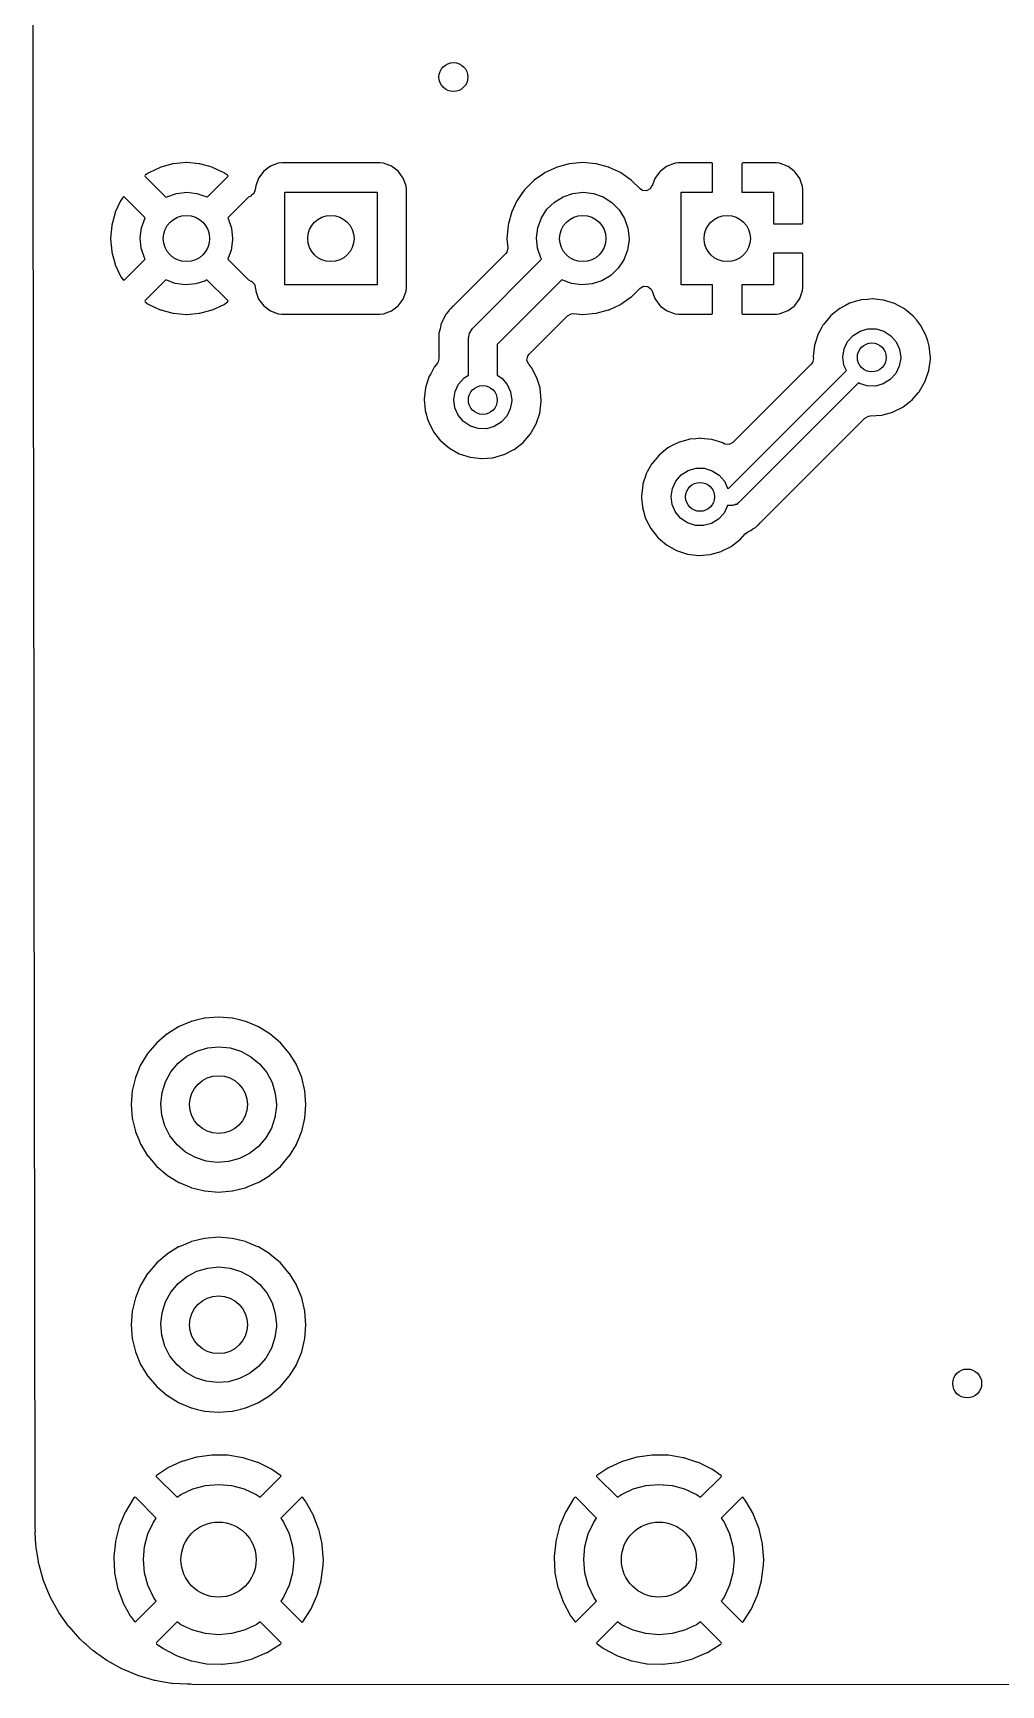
# Model space of a CAD drawing. Extents: x 108 to 192, y -154 to -46.
# Drawn here: x 108.55 to 125.3, y -153.55 to -124.97 of the extents above; entities that cross this region are included whole.
import ezdxf

# ---------------------------------------------------------------- set-up
doc = ezdxf.new("R2010")
doc.units = 0
doc.layers.add('BLACK', color=7, linetype='CONTINUOUS')

msp = doc.modelspace()

# ---------------------------------------------------------------- linework, layer by layer
at = {"layer": 'BLACK', "linetype": 'CONTINUOUS'}
for p, q in [((108.551, -125.481), (108.55, -124.446)), ((108.553, -126.505), (108.551, -125.481)), ((108.554, -127.437), (108.553, -126.505)), ((108.555, -128.529), (108.554, -127.437)), ((110.491, -127.427), (110.483, -127.437)), ((110.483, -127.437), (110.49, -127.45)), ((110.49, -127.45), (110.849, -127.809)), ((110.543, -127.39), (110.491, -127.427)), ((110.553, -127.385), (110.543, -127.39)), ((110.75, -127.293), (110.553, -127.385)), ((110.761, -127.289), (110.75, -127.293)), ((110.971, -127.232), (110.761, -127.289)), ((110.982, -127.23), (110.971, -127.232)), ((111.199, -127.211), (110.982, -127.23)), ((111.21, -127.211), (111.199, -127.211)), ((111.427, -127.23), (111.21, -127.211)), ((111.438, -127.232), (111.427, -127.23)), ((111.648, -127.289), (111.438, -127.232)), ((111.561, -127.809), (111.919, -127.45)), ((111.658, -127.293), (111.648, -127.289)), ((111.856, -127.385), (111.658, -127.293)), ((111.865, -127.39), (111.856, -127.385)), ((111.917, -127.426), (111.865, -127.39)), ((111.926, -127.438), (111.917, -127.426)), ((111.919, -127.45), (111.926, -127.438)), ((112.454, -127.477), (112.403, -127.614)), ((112.541, -127.361), (112.454, -127.477)), ((112.658, -127.273), (112.541, -127.361)), ((112.794, -127.222), (112.658, -127.273)), ((112.856, -127.215), (112.794, -127.222)), ((114.553, -127.215), (112.856, -127.215)), ((114.615, -127.222), (114.553, -127.215)), ((114.751, -127.273), (114.615, -127.222)), ((114.868, -127.361), (114.751, -127.273)), ((114.955, -127.477), (114.868, -127.361)), ((115.006, -127.614), (114.955, -127.477)), ((117.348, -127.427), (117.223, -127.515)), ((117.406, -127.386), (117.348, -127.427)), ((117.411, -127.384), (117.406, -127.386)), ((117.608, -127.292), (117.411, -127.384)), ((117.411, -127.384), (117.411, -127.384)), ((117.613, -127.29), (117.608, -127.292)), ((117.608, -127.292), (117.608, -127.292)), ((117.618, -127.288), (117.613, -127.29)), ((117.829, -127.232), (117.618, -127.288)), ((117.618, -127.288), (117.618, -127.288)), ((117.834, -127.23), (117.829, -127.232)), ((117.829, -127.232), (117.829, -127.232)), ((118.062, -127.211), (117.834, -127.23)), ((118.29, -127.23), (118.062, -127.211)), ((118.296, -127.232), (118.29, -127.23)), ((118.506, -127.288), (118.296, -127.232)), ((118.296, -127.232), (118.296, -127.232)), ((118.512, -127.29), (118.506, -127.288)), ((118.506, -127.288), (118.506, -127.288)), ((118.517, -127.292), (118.512, -127.29)), ((118.714, -127.384), (118.517, -127.292)), ((118.517, -127.292), (118.517, -127.292)), ((118.719, -127.386), (118.714, -127.384)), ((118.714, -127.384), (118.714, -127.384)), ((118.776, -127.427), (118.719, -127.386)), ((118.902, -127.515), (118.776, -127.427)), ((119.309, -127.486), (119.261, -127.614)), ((119.318, -127.47), (119.309, -127.486)), ((119.394, -127.368), (119.318, -127.47)), ((119.407, -127.356), (119.394, -127.368)), ((119.509, -127.279), (119.407, -127.356)), ((119.524, -127.271), (119.509, -127.279)), ((119.645, -127.226), (119.524, -127.271)), ((119.66, -127.222), (119.645, -127.226)), ((119.711, -127.216), (119.66, -127.222)), ((119.718, -127.216), (119.711, -127.216)), ((120.295, -127.216), (119.718, -127.216)), ((120.303, -127.218), (120.295, -127.216)), ((120.304, -127.219), (120.303, -127.218)), ((120.308, -127.234), (120.304, -127.219)), ((120.308, -127.724), (120.308, -127.234)), ((120.818, -127.222), (120.816, -127.23)), ((120.816, -127.23), (120.816, -127.724)), ((120.819, -127.22), (120.818, -127.222)), ((120.834, -127.216), (120.819, -127.22)), ((121.407, -127.216), (120.834, -127.216)), ((121.414, -127.216), (121.407, -127.216)), ((121.465, -127.222), (121.414, -127.216)), ((121.48, -127.226), (121.465, -127.222)), ((121.6, -127.271), (121.48, -127.226)), ((121.616, -127.279), (121.6, -127.271)), ((121.718, -127.356), (121.616, -127.279)), ((121.731, -127.368), (121.718, -127.356)), ((121.807, -127.47), (121.731, -127.368)), ((121.816, -127.486), (121.807, -127.47)), ((121.861, -127.606), (121.816, -127.486)), ((110.864, -127.8), (111.033, -127.743)), ((111.033, -127.743), (111.21, -127.724)), ((111.21, -127.724), (111.387, -127.745)), ((111.387, -127.745), (111.555, -127.805)), ((112.372, -127.746), (112.326, -127.782)), ((112.396, -127.679), (112.372, -127.746)), ((112.403, -127.614), (112.396, -127.676)), ((112.396, -127.676), (112.396, -127.679)), ((112.904, -129.324), (112.904, -127.724)), ((112.904, -127.724), (114.504, -127.724)), ((114.504, -127.724), (114.504, -129.324)), ((115.013, -127.676), (115.006, -127.614)), ((115.013, -129.372), (115.013, -127.676)), ((117.01, -127.746), (116.925, -127.867)), ((117.053, -127.684), (117.01, -127.746)), ((117.056, -127.68), (117.053, -127.684)), ((117.053, -127.684), (117.053, -127.684)), ((117.218, -127.518), (117.056, -127.68)), ((117.223, -127.515), (117.218, -127.518)), ((117.223, -127.515), (117.223, -127.515)), ((117.722, -127.8), (117.891, -127.743)), ((117.891, -127.743), (118.068, -127.724)), ((118.068, -127.724), (118.245, -127.745)), ((118.245, -127.745), (118.413, -127.805)), ((118.907, -127.518), (118.902, -127.515)), ((118.902, -127.515), (118.902, -127.515)), ((119.053, -127.664), (118.907, -127.518)), ((119.096, -127.692), (119.053, -127.664)), ((119.166, -127.698), (119.096, -127.692)), ((119.229, -127.666), (119.166, -127.698)), ((119.259, -127.613), (119.229, -127.666)), ((119.261, -127.614), (119.259, -127.613)), ((119.762, -129.324), (119.762, -127.724)), ((119.762, -127.724), (120.308, -127.724)), ((120.816, -127.724), (121.362, -127.724)), ((121.362, -127.724), (121.362, -128.27)), ((121.864, -127.622), (121.861, -127.606)), ((121.87, -127.673), (121.864, -127.622)), ((121.87, -127.679), (121.87, -127.673)), ((121.87, -128.256), (121.87, -127.679)), ((110.065, -127.872), (109.973, -128.07)), ((110.07, -127.863), (110.065, -127.872)), ((110.106, -127.812), (110.07, -127.863)), ((110.118, -127.802), (110.106, -127.812)), ((110.13, -127.809), (110.118, -127.802)), ((110.488, -128.167), (110.13, -127.809)), ((110.849, -127.809), (110.864, -127.8)), ((111.555, -127.805), (111.561, -127.809)), ((112.278, -127.81), (111.919, -128.168)), ((112.316, -127.79), (112.278, -127.81)), ((112.327, -127.784), (112.316, -127.789)), ((112.316, -127.789), (112.316, -127.79)), ((112.316, -127.79), (112.316, -127.79)), ((112.326, -127.782), (112.327, -127.784)), ((116.922, -127.872), (116.828, -128.075)), ((116.923, -127.872), (116.922, -127.872)), ((116.925, -127.867), (116.923, -127.872)), ((116.923, -127.872), (116.923, -127.872)), ((117.346, -128.168), (117.442, -128.018)), ((117.442, -128.018), (117.57, -127.894)), ((117.57, -127.894), (117.722, -127.8)), ((118.413, -127.805), (118.564, -127.901)), ((118.564, -127.901), (118.689, -128.027)), ((118.689, -128.027), (118.784, -128.178)), ((109.911, -128.301), (109.892, -128.519)), ((109.913, -128.291), (109.911, -128.301)), ((109.969, -128.08), (109.913, -128.291)), ((109.973, -128.07), (109.969, -128.08)), ((110.404, -128.513), (110.427, -128.336)), ((110.427, -128.336), (110.488, -128.168)), ((110.488, -128.168), (110.488, -128.167)), ((111.919, -128.168), (111.926, -128.178)), ((111.926, -128.178), (111.984, -128.347)), ((116.769, -128.296), (116.749, -128.524)), ((116.777, -128.264), (116.769, -128.296)), ((116.827, -128.08), (116.777, -128.264)), ((116.828, -128.075), (116.827, -128.08)), ((116.827, -128.08), (116.827, -128.08)), ((117.262, -128.513), (117.285, -128.336)), ((117.285, -128.336), (117.346, -128.168)), ((118.784, -128.178), (118.842, -128.347)), ((121.362, -128.27), (121.852, -128.27)), ((121.852, -128.27), (121.868, -128.266)), ((121.868, -128.266), (121.869, -128.264)), ((121.869, -128.264), (121.87, -128.256)), ((108.557, -129.61), (108.555, -128.529)), ((109.892, -128.519), (109.892, -128.529)), ((109.892, -128.529), (109.911, -128.747)), ((110.422, -128.69), (110.404, -128.513)), ((112.004, -128.546), (111.979, -128.723)), ((111.984, -128.347), (112.004, -128.524)), ((112.004, -128.524), (112.004, -128.546)), ((116.749, -128.524), (116.749, -128.529)), ((116.749, -128.529), (116.763, -128.687)), ((117.28, -128.69), (117.262, -128.513)), ((118.862, -128.546), (118.837, -128.723)), ((118.842, -128.347), (118.862, -128.524)), ((118.862, -128.524), (118.862, -128.546)), ((109.911, -128.747), (109.913, -128.757)), ((109.913, -128.757), (109.969, -128.968)), ((110.131, -129.238), (110.49, -128.879)), ((110.478, -128.86), (110.422, -128.69)), ((110.49, -128.879), (110.478, -128.86)), ((111.979, -128.723), (111.92, -128.88)), ((111.92, -128.88), (112.279, -129.239)), ((116.727, -128.787), (115.843, -129.671)), ((116.155, -130.078), (117.35, -128.883)), ((116.749, -128.757), (116.727, -128.787)), ((116.763, -128.687), (116.749, -128.757)), ((117.336, -128.86), (117.28, -128.69)), ((117.35, -128.883), (117.336, -128.86)), ((118.774, -128.89), (118.675, -129.038)), ((118.837, -128.723), (118.774, -128.89)), ((121.857, -128.778), (121.362, -128.778)), ((121.362, -128.778), (121.362, -129.324)), ((121.865, -128.78), (121.857, -128.778)), ((121.866, -128.781), (121.865, -128.78)), ((121.87, -128.796), (121.866, -128.781)), ((121.87, -129.369), (121.87, -128.796)), ((109.969, -128.968), (109.973, -128.978)), ((109.973, -128.978), (110.065, -129.176)), ((110.065, -129.176), (110.07, -129.185)), ((110.07, -129.185), (110.107, -129.237)), ((118.546, -129.161), (118.393, -129.253)), ((118.675, -129.038), (118.546, -129.161)), ((110.107, -129.237), (110.117, -129.245)), ((110.117, -129.245), (110.131, -129.238)), ((110.848, -129.24), (110.489, -129.598)), ((111.011, -129.3), (110.848, -129.24)), ((111.188, -129.324), (111.011, -129.3)), ((111.365, -129.308), (111.188, -129.324)), ((111.535, -129.253), (111.365, -129.308)), ((111.559, -129.238), (111.535, -129.253)), ((111.919, -129.598), (111.559, -129.238)), ((112.279, -129.239), (112.32, -129.262)), ((112.32, -129.262), (112.33, -129.264)), ((112.33, -129.264), (112.381, -129.314)), ((112.381, -129.314), (112.396, -129.368)), ((112.396, -129.368), (112.396, -129.369)), ((112.396, -129.369), (112.396, -129.372)), ((112.396, -129.372), (112.396, -129.376)), ((112.396, -129.376), (112.396, -129.376)), ((112.396, -129.376), (112.398, -129.388)), ((112.398, -129.388), (112.403, -129.434)), ((112.403, -129.434), (112.454, -129.571)), ((114.504, -129.324), (112.904, -129.324)), ((114.955, -129.571), (115.006, -129.434)), ((115.006, -129.434), (115.013, -129.372)), ((117.702, -129.238), (116.582, -130.358)), ((117.869, -129.3), (117.702, -129.238)), ((118.046, -129.324), (117.869, -129.3)), ((118.223, -129.308), (118.046, -129.324)), ((118.393, -129.253), (118.223, -129.308)), ((118.907, -129.53), (119.053, -129.384)), ((119.053, -129.384), (119.115, -129.35)), ((119.115, -129.35), (119.186, -129.355)), ((119.186, -129.355), (119.243, -129.398)), ((119.243, -129.398), (119.26, -129.435)), ((119.26, -129.435), (119.261, -129.434)), ((119.261, -129.434), (119.309, -129.562)), ((120.308, -129.324), (119.762, -129.324)), ((120.308, -129.818), (120.308, -129.324)), ((121.362, -129.324), (120.816, -129.324)), ((120.816, -129.324), (120.816, -129.814)), ((121.816, -129.562), (121.861, -129.442)), ((121.861, -129.442), (121.864, -129.426)), ((121.864, -129.426), (121.87, -129.375)), ((121.87, -129.375), (121.87, -129.369)), ((108.559, -131.304), (108.557, -129.61)), ((110.489, -129.598), (110.483, -129.61)), ((110.483, -129.61), (110.492, -129.622)), ((110.492, -129.622), (110.543, -129.658)), ((110.543, -129.658), (110.553, -129.663)), ((110.553, -129.663), (110.75, -129.755)), ((110.75, -129.755), (110.761, -129.759)), ((110.761, -129.759), (110.971, -129.816)), ((111.438, -129.816), (111.648, -129.759)), ((111.648, -129.759), (111.658, -129.755)), ((111.658, -129.755), (111.856, -129.663)), ((111.856, -129.663), (111.865, -129.658)), ((111.865, -129.658), (111.917, -129.621)), ((111.917, -129.621), (111.926, -129.611)), ((111.926, -129.611), (111.919, -129.598)), ((112.454, -129.571), (112.541, -129.687)), ((112.541, -129.687), (112.658, -129.775)), ((112.658, -129.775), (112.794, -129.826)), ((114.615, -129.826), (114.751, -129.775)), ((114.751, -129.775), (114.868, -129.687)), ((114.868, -129.687), (114.955, -129.571)), ((115.744, -129.775), (115.703, -129.823)), ((115.747, -129.772), (115.744, -129.775)), ((115.762, -129.752), (115.747, -129.772)), ((115.764, -129.749), (115.762, -129.752)), ((115.77, -129.744), (115.764, -129.749)), ((115.777, -129.736), (115.77, -129.744)), ((115.806, -129.701), (115.777, -129.736)), ((115.811, -129.696), (115.806, -129.701)), ((115.806, -129.701), (115.806, -129.701)), ((115.817, -129.692), (115.811, -129.696)), ((115.829, -129.683), (115.817, -129.692)), ((115.817, -129.692), (115.817, -129.692)), ((115.843, -129.671), (115.829, -129.683)), ((118.296, -129.816), (118.506, -129.76)), ((118.506, -129.76), (118.512, -129.758)), ((118.506, -129.76), (118.506, -129.76)), ((118.512, -129.758), (118.517, -129.756)), ((118.517, -129.756), (118.714, -129.664)), ((118.714, -129.664), (118.719, -129.662)), ((118.714, -129.664), (118.714, -129.664)), ((118.719, -129.662), (118.861, -129.562)), ((118.861, -129.562), (118.902, -129.533)), ((118.902, -129.533), (118.907, -129.53)), ((118.902, -129.533), (118.902, -129.533)), ((119.309, -129.562), (119.318, -129.578)), ((119.318, -129.578), (119.394, -129.68)), ((119.394, -129.68), (119.407, -129.692)), ((119.407, -129.692), (119.509, -129.769)), ((119.509, -129.769), (119.524, -129.777)), ((121.6, -129.777), (121.616, -129.769)), ((121.616, -129.769), (121.718, -129.692)), ((121.718, -129.692), (121.731, -129.68)), ((121.731, -129.68), (121.807, -129.578)), ((121.807, -129.578), (121.816, -129.562)), ((122.508, -129.733), (122.354, -129.857)), ((122.61, -129.68), (122.508, -129.733)), ((122.678, -129.645), (122.61, -129.68)), ((122.683, -129.642), (122.678, -129.645)), ((122.678, -129.645), (122.678, -129.645)), ((122.795, -129.609), (122.683, -129.642)), ((122.867, -129.588), (122.795, -129.609)), ((122.873, -129.586), (122.867, -129.588)), ((122.867, -129.588), (122.867, -129.588)), ((122.879, -129.585), (122.873, -129.586)), ((122.988, -129.576), (122.879, -129.585)), ((122.879, -129.585), (122.879, -129.585)), ((123.07, -129.568), (122.988, -129.576)), ((123.076, -129.569), (123.07, -129.568)), ((123.261, -129.588), (123.076, -129.569)), ((123.076, -129.569), (123.076, -129.569)), ((123.267, -129.589), (123.261, -129.588)), ((123.261, -129.588), (123.261, -129.588)), ((123.456, -129.647), (123.267, -129.589)), ((123.63, -129.741), (123.456, -129.647)), ((123.634, -129.745), (123.63, -129.741)), ((123.773, -129.86), (123.634, -129.745)), ((123.634, -129.745), (123.634, -129.745)), ((110.971, -129.816), (110.982, -129.818)), ((110.982, -129.818), (111.199, -129.837)), ((111.199, -129.837), (111.21, -129.837)), ((111.21, -129.837), (111.427, -129.818)), ((111.427, -129.818), (111.438, -129.816)), ((112.794, -129.826), (112.856, -129.832)), ((112.856, -129.832), (114.553, -129.832)), ((114.553, -129.832), (114.615, -129.826)), ((115.606, -130.02), (115.593, -130.085)), ((115.607, -130.013), (115.606, -130.02)), ((115.606, -130.02), (115.606, -130.02)), ((115.61, -130.007), (115.607, -130.013)), ((115.612, -130.001), (115.61, -130.007)), ((115.614, -129.995), (115.612, -130.001)), ((115.616, -129.988), (115.614, -129.995)), ((115.649, -129.923), (115.616, -129.988)), ((115.651, -129.919), (115.649, -129.923)), ((115.682, -129.853), (115.651, -129.919)), ((115.687, -129.847), (115.682, -129.853)), ((115.69, -129.842), (115.687, -129.847)), ((115.693, -129.837), (115.69, -129.842)), ((115.697, -129.831), (115.693, -129.837)), ((115.703, -129.823), (115.697, -129.831)), ((117.133, -130.526), (117.799, -129.86)), ((117.799, -129.86), (117.862, -129.826)), ((117.862, -129.826), (117.899, -129.823)), ((117.899, -129.823), (118.057, -129.837)), ((118.057, -129.837), (118.062, -129.837)), ((118.062, -129.837), (118.29, -129.818)), ((118.29, -129.818), (118.296, -129.816)), ((118.296, -129.816), (118.296, -129.816)), ((119.524, -129.777), (119.645, -129.822)), ((119.645, -129.822), (119.66, -129.826)), ((119.66, -129.826), (119.711, -129.832)), ((119.711, -129.832), (119.718, -129.832)), ((119.718, -129.832), (120.29, -129.832)), ((120.29, -129.832), (120.306, -129.828)), ((120.306, -129.828), (120.307, -129.826)), ((120.307, -129.826), (120.308, -129.818)), ((120.816, -129.814), (120.821, -129.829)), ((120.821, -129.829), (120.822, -129.83)), ((120.822, -129.83), (120.83, -129.832)), ((120.83, -129.832), (121.407, -129.832)), ((121.407, -129.832), (121.414, -129.832)), ((121.414, -129.832), (121.465, -129.826)), ((121.465, -129.826), (121.48, -129.822)), ((121.48, -129.822), (121.6, -129.777)), ((122.224, -130.014), (122.187, -130.082)), ((122.227, -130.009), (122.224, -130.014)), ((122.224, -130.014), (122.224, -130.014)), ((122.346, -129.867), (122.227, -130.009)), ((122.35, -129.862), (122.346, -129.867)), ((122.354, -129.857), (122.35, -129.862)), ((123.782, -129.867), (123.773, -129.86)), ((123.786, -129.872), (123.782, -129.867)), ((123.835, -129.932), (123.786, -129.872)), ((123.786, -129.872), (123.786, -129.872)), ((123.907, -130.021), (123.835, -129.932)), ((124, -130.195), (123.907, -130.021)), ((115.573, -130.179), (115.571, -130.186)), ((115.571, -130.186), (115.572, -130.194)), ((115.572, -130.194), (115.573, -130.264)), ((115.574, -130.16), (115.573, -130.171)), ((115.573, -130.171), (115.573, -130.171)), ((115.573, -130.171), (115.573, -130.175)), ((115.573, -130.175), (115.573, -130.179)), ((115.573, -130.264), (115.573, -130.267)), ((115.573, -130.267), (115.573, -130.607)), ((115.592, -130.089), (115.574, -130.16)), ((115.593, -130.085), (115.592, -130.089)), ((116.082, -130.254), (116.101, -130.159)), ((116.082, -130.891), (116.082, -130.254)), ((116.101, -130.159), (116.155, -130.078)), ((122.089, -130.316), (122.072, -130.371)), ((122.13, -130.188), (122.089, -130.316)), ((122.132, -130.182), (122.13, -130.188)), ((122.13, -130.188), (122.13, -130.188)), ((122.187, -130.082), (122.132, -130.182)), ((122.585, -130.435), (122.645, -130.307)), ((122.645, -130.307), (122.739, -130.201)), ((122.739, -130.201), (122.859, -130.125)), ((122.859, -130.125), (122.995, -130.086)), ((122.995, -130.086), (123.137, -130.087)), ((123.137, -130.087), (123.273, -130.128)), ((123.273, -130.128), (123.392, -130.205)), ((123.392, -130.205), (123.484, -130.312)), ((123.484, -130.312), (123.543, -130.441)), ((124.03, -130.296), (124, -130.195)), ((124.044, -130.343), (124.03, -130.296)), ((124.057, -130.385), (124.044, -130.343)), ((115.573, -130.607), (115.553, -130.675)), ((116.582, -130.358), (116.582, -130.89)), ((117.097, -130.629), (117.109, -130.559)), ((117.125, -130.694), (117.097, -130.629)), ((117.109, -130.559), (117.133, -130.526)), ((122.052, -130.598), (122.038, -130.667)), ((122.072, -130.371), (122.05, -130.567)), ((122.05, -130.567), (122.05, -130.573)), ((122.05, -130.573), (122.052, -130.598)), ((122.563, -130.575), (122.585, -130.435)), ((122.581, -130.716), (122.563, -130.575)), ((123.563, -130.594), (123.539, -130.733)), ((123.543, -130.441), (123.563, -130.581)), ((123.563, -130.581), (123.563, -130.594)), ((124.051, -130.806), (124.076, -130.61)), ((124.067, -130.485), (124.057, -130.385)), ((124.076, -130.581), (124.067, -130.485)), ((124.076, -130.585), (124.076, -130.581)), ((124.076, -130.595), (124.076, -130.585)), ((124.076, -130.585), (124.076, -130.585)), ((124.076, -130.61), (124.076, -130.595)), ((115.401, -130.919), (115.399, -130.925)), ((115.431, -130.863), (115.401, -130.919)), ((115.493, -130.751), (115.431, -130.863)), ((115.496, -130.745), (115.493, -130.751)), ((115.493, -130.751), (115.493, -130.751)), ((115.544, -130.688), (115.496, -130.745)), ((115.553, -130.675), (115.544, -130.688)), ((116.008, -130.937), (116.082, -130.891)), ((116.582, -130.89), (116.661, -130.941)), ((117.133, -130.705), (117.125, -130.694)), ((117.17, -130.75), (117.133, -130.705)), ((117.176, -130.757), (117.17, -130.75)), ((117.269, -130.932), (117.176, -130.757)), ((120.588, -132.844), (122.623, -130.81)), ((122.016, -130.697), (120.66, -132.053)), ((122.038, -130.667), (122.016, -130.697)), ((122.623, -130.81), (122.581, -130.716)), ((123.478, -130.861), (123.382, -130.966)), ((123.539, -130.733), (123.478, -130.861)), ((123.989, -130.994), (124.051, -130.806)), ((115.341, -131.107), (115.319, -131.304)), ((115.354, -131.065), (115.341, -131.107)), ((115.399, -130.925), (115.354, -131.065)), ((115.399, -130.925), (115.399, -130.925)), ((115.832, -131.312), (115.854, -131.172)), ((115.854, -131.172), (115.914, -131.043)), ((115.914, -131.043), (116.008, -130.937)), ((116.661, -130.941), (116.753, -131.049)), ((116.753, -131.049), (116.812, -131.178)), ((116.812, -131.178), (116.832, -131.318)), ((117.297, -131.023), (117.269, -130.932)), ((117.322, -131.108), (117.297, -131.023)), ((117.326, -131.121), (117.322, -131.108)), ((117.345, -131.318), (117.326, -131.121)), ((122.833, -131.023), (120.756, -133.1)), ((122.848, -131.033), (122.833, -131.023)), ((122.983, -131.075), (122.848, -131.033)), ((123.125, -131.078), (122.983, -131.075)), ((123.262, -131.04), (123.125, -131.078)), ((123.382, -130.966), (123.262, -131.04)), ((123.762, -131.315), (123.872, -131.188)), ((123.872, -131.188), (123.887, -131.17)), ((123.887, -131.17), (123.891, -131.166)), ((123.887, -131.17), (123.887, -131.17)), ((123.891, -131.166), (123.989, -130.994)), ((108.561, -132.98), (108.559, -131.304)), ((115.319, -131.304), (115.319, -131.312)), ((115.319, -131.312), (115.335, -131.492)), ((115.85, -131.452), (115.832, -131.312)), ((115.908, -131.582), (115.85, -131.452)), ((116.808, -131.47), (116.747, -131.598)), ((116.832, -131.33), (116.808, -131.47)), ((116.832, -131.318), (116.832, -131.33)), ((117.32, -131.543), (117.345, -131.346)), ((117.345, -131.322), (117.345, -131.318)), ((117.345, -131.332), (117.345, -131.322)), ((117.345, -131.322), (117.345, -131.322)), ((117.345, -131.346), (117.345, -131.332)), ((123.435, -131.523), (123.6, -131.44)), ((123.6, -131.44), (123.606, -131.437)), ((123.6, -131.44), (123.6, -131.44)), ((123.606, -131.437), (123.762, -131.315)), ((115.335, -131.492), (115.335, -131.501)), ((115.335, -131.501), (115.357, -131.578)), ((115.357, -131.578), (115.372, -131.631)), ((115.372, -131.631), (115.39, -131.691)), ((115.39, -131.691), (115.48, -131.867)), ((115.999, -131.691), (115.908, -131.582)), ((116.117, -131.769), (115.999, -131.691)), ((116.252, -131.812), (116.117, -131.769)), ((116.651, -131.703), (116.531, -131.777)), ((116.747, -131.598), (116.651, -131.703)), ((117.16, -131.902), (117.258, -131.73)), ((117.258, -131.73), (117.32, -131.543)), ((121.142, -133.434), (122.945, -131.631)), ((122.945, -131.631), (123.007, -131.597)), ((123.007, -131.597), (123.036, -131.594)), ((123.036, -131.594), (123.042, -131.595)), ((123.042, -131.595), (123.048, -131.594)), ((123.048, -131.594), (123.233, -131.58)), ((123.048, -131.594), (123.048, -131.594)), ((123.233, -131.58), (123.239, -131.579)), ((123.233, -131.58), (123.233, -131.58)), ((123.239, -131.579), (123.429, -131.526)), ((123.429, -131.526), (123.435, -131.523)), ((123.435, -131.523), (123.435, -131.523)), ((115.48, -131.867), (115.603, -132.022)), ((115.603, -132.022), (115.608, -132.026)), ((115.608, -132.026), (115.608, -132.026)), ((115.608, -132.026), (115.722, -132.123)), ((116.394, -131.814), (116.252, -131.812)), ((116.531, -131.777), (116.394, -131.814)), ((116.875, -132.174), (117.031, -132.052)), ((117.031, -132.052), (117.16, -131.902)), ((119.706, -132.058), (119.632, -132.096)), ((119.712, -132.055), (119.706, -132.058)), ((119.706, -132.058), (119.706, -132.058)), ((119.84, -132.017), (119.712, -132.055)), ((119.895, -132.001), (119.84, -132.017)), ((119.901, -131.999), (119.895, -132.001)), ((119.895, -132.001), (119.895, -132.001)), ((119.907, -131.998), (119.901, -131.999)), ((120.016, -131.989), (119.907, -131.998)), ((119.907, -131.998), (119.907, -131.998)), ((120.098, -131.981), (120.016, -131.989)), ((120.104, -131.982), (120.098, -131.981)), ((120.289, -132.001), (120.104, -131.982)), ((120.104, -131.982), (120.104, -131.982)), ((120.295, -132.002), (120.289, -132.001)), ((120.289, -132.001), (120.289, -132.001)), ((120.484, -132.06), (120.295, -132.002)), ((120.511, -132.075), (120.484, -132.06)), ((120.66, -132.053), (120.598, -132.087)), ((115.722, -132.123), (115.754, -132.15)), ((115.754, -132.15), (115.926, -132.247)), ((115.926, -132.247), (116.114, -132.308)), ((116.114, -132.308), (116.311, -132.331)), ((116.311, -132.331), (116.317, -132.331)), ((116.317, -132.331), (116.502, -132.316)), ((116.317, -132.331), (116.317, -132.331)), ((116.502, -132.316), (116.502, -132.316)), ((116.502, -132.316), (116.508, -132.316)), ((116.508, -132.316), (116.698, -132.263)), ((116.698, -132.263), (116.704, -132.26)), ((116.704, -132.26), (116.869, -132.176)), ((116.704, -132.26), (116.704, -132.26)), ((116.869, -132.176), (116.875, -132.174)), ((116.869, -132.176), (116.869, -132.176)), ((119.382, -132.27), (119.255, -132.422)), ((119.536, -132.146), (119.382, -132.27)), ((119.632, -132.096), (119.536, -132.146)), ((120.527, -132.082), (120.511, -132.075)), ((120.598, -132.087), (120.527, -132.082)), ((119.158, -132.601), (119.104, -132.771)), ((119.16, -132.595), (119.158, -132.601)), ((119.158, -132.601), (119.158, -132.601)), ((119.178, -132.562), (119.16, -132.595)), ((119.252, -132.427), (119.178, -132.562)), ((119.255, -132.422), (119.252, -132.427)), ((119.252, -132.427), (119.252, -132.427)), ((119.673, -132.72), (119.767, -132.614)), ((119.767, -132.614), (119.887, -132.538)), ((119.887, -132.538), (120.023, -132.499)), ((120.023, -132.499), (120.165, -132.5)), ((120.165, -132.5), (120.301, -132.541)), ((120.301, -132.541), (120.42, -132.618)), ((120.42, -132.618), (120.512, -132.725)), ((119.1, -132.784), (119.078, -132.98)), ((119.104, -132.771), (119.1, -132.784)), ((119.591, -132.988), (119.613, -132.848)), ((119.613, -132.848), (119.673, -132.72)), ((120.512, -132.725), (120.567, -132.844)), ((120.567, -132.844), (120.588, -132.844)), ((108.576, -143.51), (108.561, -132.98)), ((119.078, -132.98), (119.081, -133.014)), ((119.081, -133.014), (119.094, -133.168)), ((119.094, -133.168), (119.094, -133.177)), ((119.094, -133.177), (119.113, -133.242)), ((119.61, -133.129), (119.591, -132.988)), ((119.667, -133.259), (119.61, -133.129)), ((120.568, -133.146), (120.506, -133.274)), ((120.65, -133.144), (120.568, -133.144)), ((120.568, -133.144), (120.568, -133.146)), ((120.669, -133.139), (120.65, -133.144)), ((120.689, -133.139), (120.669, -133.139)), ((120.706, -133.129), (120.689, -133.139)), ((120.725, -133.124), (120.706, -133.129)), ((120.739, -133.11), (120.725, -133.124)), ((120.756, -133.1), (120.739, -133.11)), ((119.113, -133.242), (119.138, -133.33)), ((119.138, -133.33), (119.149, -133.367)), ((119.149, -133.367), (119.239, -133.543)), ((119.758, -133.367), (119.667, -133.259)), ((119.876, -133.446), (119.758, -133.367)), ((120.011, -133.488), (119.876, -133.446)), ((120.153, -133.491), (120.011, -133.488)), ((120.29, -133.453), (120.153, -133.491)), ((120.411, -133.379), (120.29, -133.453)), ((120.506, -133.274), (120.411, -133.379)), ((121.072, -133.504), (121.087, -133.491)), ((121.087, -133.491), (121.098, -133.483)), ((121.098, -133.483), (121.104, -133.478)), ((121.104, -133.478), (121.134, -133.443)), ((121.134, -133.443), (121.142, -133.434)), ((119.239, -133.543), (119.362, -133.698)), ((119.362, -133.698), (119.367, -133.702)), ((119.367, -133.702), (119.367, -133.702)), ((119.367, -133.702), (119.402, -133.732)), ((119.402, -133.732), (119.513, -133.827)), ((120.634, -133.85), (120.79, -133.728)), ((120.79, -133.728), (120.794, -133.724)), ((120.794, -133.724), (120.871, -133.635)), ((120.794, -133.724), (120.794, -133.724)), ((120.871, -133.635), (120.913, -133.604)), ((120.913, -133.604), (120.914, -133.604)), ((120.914, -133.604), (120.932, -133.593)), ((120.932, -133.593), (120.95, -133.584)), ((120.95, -133.584), (120.97, -133.576)), ((120.97, -133.576), (121.007, -133.549)), ((121.007, -133.549), (121.017, -133.542)), ((121.017, -133.542), (121.05, -133.523)), ((121.05, -133.523), (121.057, -133.519)), ((121.05, -133.523), (121.05, -133.523)), ((121.057, -133.519), (121.072, -133.504)), ((119.513, -133.827), (119.685, -133.923)), ((119.685, -133.923), (119.874, -133.984)), ((119.874, -133.984), (120.07, -134.008)), ((120.07, -134.008), (120.076, -134.007)), ((120.076, -134.007), (120.261, -133.993)), ((120.076, -134.007), (120.076, -134.007)), ((120.261, -133.993), (120.267, -133.992)), ((120.261, -133.993), (120.261, -133.993)), ((120.267, -133.992), (120.458, -133.939)), ((120.458, -133.939), (120.463, -133.936)), ((120.463, -133.936), (120.629, -133.853)), ((120.463, -133.936), (120.463, -133.936)), ((120.629, -133.853), (120.634, -133.85)), ((120.629, -133.853), (120.629, -133.853)), ((111.373, -142.052), (111.292, -142.071)), ((111.518, -142.017), (111.373, -142.052)), ((111.523, -142.015), (111.518, -142.017)), ((111.518, -142.017), (111.518, -142.017)), ((111.76, -141.997), (111.523, -142.015)), ((111.997, -142.015), (111.76, -141.997)), ((112.002, -142.017), (111.997, -142.015)), ((112.147, -142.052), (112.002, -142.017)), ((112.002, -142.017), (112.002, -142.017)), ((112.228, -142.071), (112.147, -142.052)), ((110.871, -142.286), (110.69, -142.44)), ((110.875, -142.283), (110.871, -142.286)), ((111.069, -142.164), (110.875, -142.283)), ((110.875, -142.283), (110.875, -142.283)), ((111.073, -142.162), (111.069, -142.164)), ((111.078, -142.16), (111.073, -142.162)), ((111.288, -142.073), (111.078, -142.16)), ((111.078, -142.16), (111.078, -142.16)), ((111.292, -142.071), (111.288, -142.073)), ((111.288, -142.073), (111.288, -142.073)), ((112.232, -142.073), (112.228, -142.071)), ((112.442, -142.16), (112.232, -142.073)), ((112.232, -142.073), (112.232, -142.073)), ((112.447, -142.162), (112.442, -142.16)), ((112.442, -142.16), (112.442, -142.16)), ((112.451, -142.164), (112.447, -142.162)), ((112.645, -142.283), (112.451, -142.164)), ((112.649, -142.286), (112.645, -142.283)), ((112.645, -142.283), (112.645, -142.283)), ((112.83, -142.44), (112.649, -142.286)), ((110.533, -142.625), (110.414, -142.819)), ((110.536, -142.621), (110.533, -142.625)), ((110.533, -142.625), (110.533, -142.625)), ((110.69, -142.44), (110.536, -142.621)), ((111.212, -142.673), (111.385, -142.583)), ((111.385, -142.583), (111.573, -142.528)), ((111.573, -142.528), (111.767, -142.51)), ((111.767, -142.51), (111.961, -142.53)), ((111.961, -142.53), (112.148, -142.588)), ((112.148, -142.588), (112.319, -142.681)), ((112.984, -142.621), (112.83, -142.44)), ((112.987, -142.625), (112.984, -142.621)), ((113.106, -142.819), (112.987, -142.625)), ((112.987, -142.625), (112.987, -142.625)), ((110.412, -142.823), (110.321, -143.042)), ((110.414, -142.819), (110.412, -142.823)), ((110.935, -142.945), (111.06, -142.796)), ((111.06, -142.796), (111.212, -142.673)), ((112.319, -142.681), (112.47, -142.805)), ((112.47, -142.805), (112.593, -142.957)), ((113.108, -142.823), (113.106, -142.819)), ((113.199, -143.042), (113.108, -142.823)), ((110.321, -143.042), (110.265, -143.273)), ((110.782, -143.302), (110.841, -143.116)), ((110.841, -143.116), (110.935, -142.945)), ((112.593, -142.957), (112.685, -143.129)), ((112.685, -143.129), (112.741, -143.316)), ((113.255, -143.273), (113.199, -143.042)), ((110.265, -143.273), (110.247, -143.51)), ((110.76, -143.496), (110.782, -143.302)), ((110.776, -143.691), (110.76, -143.496)), ((112.741, -143.316), (112.76, -143.51)), ((113.273, -143.51), (113.255, -143.273)), ((108.579, -145.728), (108.576, -143.51)), ((110.247, -143.51), (110.265, -143.747)), ((110.265, -143.747), (110.321, -143.978)), ((110.83, -143.878), (110.776, -143.691)), ((112.735, -143.732), (112.674, -143.917)), ((112.76, -143.538), (112.735, -143.732)), ((112.76, -143.51), (112.76, -143.538)), ((113.199, -143.978), (113.255, -143.747)), ((113.255, -143.747), (113.273, -143.51)), ((110.321, -143.978), (110.323, -143.982)), ((110.323, -143.982), (110.323, -143.982)), ((110.323, -143.982), (110.379, -144.117)), ((110.919, -144.052), (110.83, -143.878)), ((111.041, -144.205), (110.919, -144.052)), ((112.674, -143.917), (112.577, -144.086)), ((113.141, -144.117), (113.197, -143.982)), ((113.197, -143.982), (113.199, -143.978)), ((113.197, -143.982), (113.197, -143.982)), ((110.379, -144.117), (110.412, -144.197)), ((110.412, -144.197), (110.414, -144.201)), ((110.414, -144.201), (110.533, -144.395)), ((111.189, -144.331), (111.041, -144.205)), ((111.36, -144.426), (111.189, -144.331)), ((112.296, -144.354), (112.122, -144.442)), ((112.45, -144.234), (112.296, -144.354)), ((112.577, -144.086), (112.45, -144.234)), ((112.987, -144.395), (113.106, -144.201)), ((113.106, -144.201), (113.108, -144.197)), ((113.108, -144.197), (113.141, -144.117)), ((110.533, -144.395), (110.533, -144.395)), ((110.533, -144.395), (110.536, -144.399)), ((110.536, -144.399), (110.69, -144.58)), ((110.69, -144.58), (110.871, -144.734)), ((111.545, -144.487), (111.36, -144.426)), ((111.739, -144.51), (111.545, -144.487)), ((111.934, -144.495), (111.739, -144.51)), ((112.122, -144.442), (111.934, -144.495)), ((112.649, -144.734), (112.83, -144.58)), ((112.83, -144.58), (112.984, -144.399)), ((112.984, -144.399), (112.987, -144.395)), ((112.987, -144.395), (112.987, -144.395)), ((110.871, -144.734), (110.875, -144.737)), ((110.875, -144.737), (110.875, -144.737)), ((110.875, -144.737), (111.053, -144.846)), ((111.053, -144.846), (111.073, -144.858)), ((111.073, -144.858), (111.078, -144.86)), ((111.078, -144.86), (111.078, -144.86)), ((111.078, -144.86), (111.288, -144.947)), ((112.232, -144.947), (112.442, -144.86)), ((112.442, -144.86), (112.447, -144.858)), ((112.442, -144.86), (112.442, -144.86)), ((112.447, -144.858), (112.467, -144.846)), ((112.467, -144.846), (112.645, -144.737)), ((112.645, -144.737), (112.649, -144.734)), ((112.645, -144.737), (112.645, -144.737)), ((111.288, -144.947), (111.292, -144.949)), ((111.292, -144.949), (111.373, -144.968)), ((111.373, -144.968), (111.518, -145.003)), ((111.518, -145.003), (111.518, -145.003)), ((111.518, -145.003), (111.523, -145.005)), ((111.523, -145.005), (111.76, -145.023)), ((111.76, -145.023), (111.997, -145.005)), ((111.997, -145.005), (112.002, -145.003)), ((112.002, -145.003), (112.147, -144.968)), ((112.002, -145.003), (112.002, -145.003)), ((112.147, -144.968), (112.228, -144.949)), ((112.228, -144.949), (112.232, -144.947)), ((108.579, -146.052), (108.579, -145.728)), ((108.581, -147.32), (108.579, -146.052)), ((111.069, -145.974), (110.875, -146.093)), ((111.073, -145.972), (111.069, -145.974)), ((111.078, -145.97), (111.073, -145.972)), ((111.288, -145.883), (111.078, -145.97)), ((111.078, -145.97), (111.078, -145.97)), ((111.292, -145.881), (111.288, -145.883)), ((111.288, -145.883), (111.288, -145.883)), ((111.397, -145.856), (111.292, -145.881)), ((111.518, -145.827), (111.397, -145.856)), ((111.523, -145.825), (111.518, -145.827)), ((111.518, -145.827), (111.518, -145.827)), ((111.76, -145.807), (111.523, -145.825)), ((111.997, -145.825), (111.76, -145.807)), ((112.002, -145.827), (111.997, -145.825)), ((112.123, -145.856), (112.002, -145.827)), ((112.002, -145.827), (112.002, -145.827)), ((112.228, -145.881), (112.123, -145.856)), ((112.232, -145.883), (112.228, -145.881)), ((112.442, -145.97), (112.232, -145.883)), ((112.232, -145.883), (112.232, -145.883)), ((112.447, -145.972), (112.442, -145.97)), ((112.442, -145.97), (112.442, -145.97)), ((112.451, -145.974), (112.447, -145.972)), ((112.645, -146.093), (112.451, -145.974)), ((110.69, -146.25), (110.536, -146.431)), ((110.871, -146.096), (110.69, -146.25)), ((110.875, -146.093), (110.871, -146.096)), ((110.875, -146.093), (110.875, -146.093)), ((111.385, -146.393), (111.573, -146.338)), ((111.573, -146.338), (111.767, -146.32)), ((111.767, -146.32), (111.961, -146.34)), ((111.961, -146.34), (112.148, -146.398)), ((112.649, -146.096), (112.645, -146.093)), ((112.645, -146.093), (112.645, -146.093)), ((112.83, -146.25), (112.649, -146.096)), ((112.984, -146.431), (112.83, -146.25)), ((110.412, -146.633), (110.321, -146.852)), ((110.414, -146.629), (110.412, -146.633)), ((110.533, -146.435), (110.414, -146.629)), ((110.536, -146.431), (110.533, -146.435)), ((110.533, -146.435), (110.533, -146.435)), ((110.935, -146.755), (111.06, -146.606)), ((111.06, -146.606), (111.212, -146.483)), ((111.212, -146.483), (111.385, -146.393)), ((112.148, -146.398), (112.319, -146.491)), ((112.319, -146.491), (112.47, -146.615)), ((112.47, -146.615), (112.593, -146.767)), ((112.987, -146.435), (112.984, -146.431)), ((113.106, -146.629), (112.987, -146.435)), ((112.987, -146.435), (112.987, -146.435)), ((113.108, -146.633), (113.106, -146.629)), ((113.199, -146.852), (113.108, -146.633)), ((110.321, -146.852), (110.265, -147.083)), ((110.782, -147.112), (110.841, -146.926)), ((110.841, -146.926), (110.935, -146.755)), ((112.593, -146.767), (112.685, -146.939)), ((113.255, -147.083), (113.199, -146.852)), ((110.265, -147.083), (110.247, -147.32)), ((110.76, -147.306), (110.782, -147.112)), ((112.685, -146.939), (112.741, -147.126)), ((112.741, -147.126), (112.76, -147.32)), ((113.273, -147.32), (113.255, -147.083)), ((108.584, -149.937), (108.581, -147.32)), ((110.247, -147.32), (110.265, -147.557)), ((110.776, -147.501), (110.76, -147.306)), ((112.76, -147.348), (112.735, -147.542)), ((112.76, -147.32), (112.76, -147.348)), ((113.255, -147.557), (113.273, -147.32)), ((110.265, -147.557), (110.321, -147.788)), ((110.83, -147.688), (110.776, -147.501)), ((110.919, -147.862), (110.83, -147.688)), ((112.674, -147.727), (112.577, -147.896)), ((112.735, -147.542), (112.674, -147.727)), ((113.199, -147.788), (113.255, -147.557)), ((110.321, -147.788), (110.412, -148.007)), ((110.412, -148.007), (110.414, -148.011)), ((110.414, -148.011), (110.533, -148.205)), ((111.041, -148.015), (110.919, -147.862)), ((111.189, -148.141), (111.041, -148.015)), ((112.45, -148.044), (112.296, -148.164)), ((112.577, -147.896), (112.45, -148.044)), ((112.987, -148.205), (113.106, -148.011)), ((113.106, -148.011), (113.108, -148.007)), ((113.108, -148.007), (113.199, -147.788)), ((110.533, -148.205), (110.533, -148.205)), ((110.533, -148.205), (110.536, -148.209)), ((110.536, -148.209), (110.69, -148.39)), ((111.36, -148.236), (111.189, -148.141)), ((111.545, -148.297), (111.36, -148.236)), ((111.739, -148.32), (111.545, -148.297)), ((111.934, -148.305), (111.739, -148.32)), ((112.122, -148.252), (111.934, -148.305)), ((112.296, -148.164), (112.122, -148.252)), ((112.83, -148.39), (112.984, -148.209)), ((112.984, -148.209), (112.987, -148.205)), ((112.987, -148.205), (112.987, -148.205)), ((110.69, -148.39), (110.871, -148.544)), ((110.871, -148.544), (110.875, -148.547)), ((110.875, -148.547), (110.875, -148.547)), ((110.875, -148.547), (111.069, -148.666)), ((112.451, -148.666), (112.645, -148.547)), ((112.645, -148.547), (112.649, -148.544)), ((112.645, -148.547), (112.645, -148.547)), ((112.649, -148.544), (112.83, -148.39)), ((111.069, -148.666), (111.073, -148.668)), ((111.073, -148.668), (111.078, -148.67)), ((111.078, -148.67), (111.078, -148.67)), ((111.078, -148.67), (111.288, -148.757)), ((111.288, -148.757), (111.292, -148.759)), ((111.292, -148.759), (111.373, -148.778)), ((111.373, -148.778), (111.518, -148.813)), ((111.518, -148.813), (111.518, -148.813)), ((111.518, -148.813), (111.523, -148.815)), ((111.523, -148.815), (111.76, -148.833)), ((111.76, -148.833), (111.997, -148.815)), ((111.997, -148.815), (112.002, -148.813)), ((112.002, -148.813), (112.147, -148.778)), ((112.002, -148.813), (112.002, -148.813)), ((112.147, -148.778), (112.228, -148.759)), ((112.228, -148.759), (112.232, -148.757)), ((112.232, -148.757), (112.442, -148.67)), ((112.442, -148.67), (112.447, -148.668)), ((112.442, -148.67), (112.442, -148.67)), ((112.447, -148.668), (112.451, -148.666)), ((111.121, -149.688), (110.885, -149.796)), ((111.13, -149.684), (111.121, -149.688)), ((111.379, -149.612), (111.13, -149.684)), ((111.388, -149.61), (111.379, -149.612)), ((111.645, -149.575), (111.388, -149.61)), ((111.654, -149.574), (111.645, -149.575)), ((111.913, -149.578), (111.654, -149.574)), ((111.923, -149.579), (111.913, -149.578)), ((112.179, -149.62), (111.923, -149.579)), ((112.188, -149.622), (112.179, -149.62)), ((112.435, -149.702), (112.188, -149.622)), ((112.443, -149.705), (112.435, -149.702)), ((112.676, -149.82), (112.443, -149.705)), ((118.741, -149.688), (118.505, -149.796)), ((118.75, -149.684), (118.741, -149.688)), ((118.999, -149.612), (118.75, -149.684)), ((119.008, -149.61), (118.999, -149.612)), ((119.265, -149.575), (119.008, -149.61)), ((119.274, -149.574), (119.265, -149.575)), ((119.533, -149.578), (119.274, -149.574)), ((119.543, -149.579), (119.533, -149.578)), ((119.799, -149.62), (119.543, -149.579)), ((119.808, -149.622), (119.799, -149.62)), ((120.055, -149.702), (119.808, -149.622)), ((120.063, -149.705), (120.055, -149.702)), ((120.296, -149.82), (120.063, -149.705)), ((108.585, -150.309), (108.584, -149.937)), ((110.686, -149.926), (110.677, -149.937)), ((110.677, -149.937), (110.682, -149.946)), ((110.682, -149.946), (111.041, -150.306)), ((110.877, -149.801), (110.686, -149.926)), ((110.885, -149.796), (110.877, -149.801)), ((112.479, -150.306), (112.834, -149.95)), ((112.684, -149.824), (112.676, -149.82)), ((112.831, -149.927), (112.684, -149.824)), ((112.839, -149.937), (112.831, -149.927)), ((112.834, -149.95), (112.841, -149.939)), ((112.841, -149.939), (112.839, -149.937)), ((118.306, -149.926), (118.297, -149.937)), ((118.297, -149.937), (118.302, -149.946)), ((118.302, -149.946), (118.661, -150.306)), ((118.497, -149.801), (118.306, -149.926)), ((118.505, -149.796), (118.497, -149.801)), ((120.099, -150.306), (120.454, -149.95)), ((120.304, -149.824), (120.296, -149.82)), ((120.451, -149.927), (120.304, -149.824)), ((120.461, -149.939), (120.451, -149.927)), ((120.454, -149.95), (120.461, -149.939)), ((108.585, -150.83), (108.585, -150.309)), ((110.282, -150.335), (110.147, -150.557)), ((110.287, -150.328), (110.282, -150.335)), ((110.302, -150.309), (110.287, -150.328)), ((110.313, -150.302), (110.302, -150.309)), ((110.326, -150.309), (110.313, -150.302)), ((110.682, -150.665), (110.326, -150.309)), ((111.041, -150.306), (111.11, -150.258)), ((111.11, -150.258), (111.315, -150.162)), ((111.315, -150.162), (111.534, -150.104)), ((111.534, -150.104), (111.76, -150.084)), ((111.76, -150.084), (111.986, -150.104)), ((111.986, -150.104), (112.205, -150.162)), ((112.205, -150.162), (112.41, -150.258)), ((112.41, -150.258), (112.479, -150.306)), ((113.194, -150.31), (112.838, -150.665)), ((113.205, -150.303), (113.194, -150.31)), ((113.217, -150.312), (113.205, -150.303)), ((113.26, -150.366), (113.217, -150.312)), ((117.902, -150.335), (117.767, -150.557)), ((117.907, -150.328), (117.902, -150.335)), ((117.922, -150.309), (117.907, -150.328)), ((117.933, -150.302), (117.922, -150.309)), ((117.946, -150.309), (117.933, -150.302)), ((118.302, -150.665), (117.946, -150.309)), ((118.661, -150.306), (118.73, -150.258)), ((118.73, -150.258), (118.935, -150.162)), ((118.935, -150.162), (119.154, -150.104)), ((119.154, -150.104), (119.38, -150.084)), ((119.38, -150.084), (119.606, -150.104)), ((119.606, -150.104), (119.825, -150.162)), ((119.825, -150.162), (120.03, -150.258)), ((120.03, -150.258), (120.099, -150.306)), ((120.814, -150.31), (120.458, -150.665)), ((120.825, -150.303), (120.814, -150.31)), ((120.837, -150.312), (120.825, -150.303)), ((120.88, -150.366), (120.837, -150.312)), ((110.143, -150.565), (110.042, -150.804)), ((110.147, -150.557), (110.143, -150.565)), ((113.265, -150.374), (113.26, -150.366)), ((113.394, -150.599), (113.265, -150.374)), ((113.398, -150.608), (113.394, -150.599)), ((113.492, -150.85), (113.398, -150.608)), ((117.763, -150.565), (117.662, -150.804)), ((117.767, -150.557), (117.763, -150.565)), ((120.885, -150.374), (120.88, -150.366)), ((121.014, -150.599), (120.885, -150.374)), ((121.018, -150.608), (121.014, -150.599)), ((121.112, -150.85), (121.018, -150.608)), ((108.587, -150.848), (108.585, -150.83)), ((108.591, -150.876), (108.587, -150.848)), ((108.588, -150.922), (108.589, -150.898)), ((108.599, -151.121), (108.588, -150.922)), ((108.589, -150.898), (108.59, -150.896)), ((108.589, -150.898), (108.589, -150.898)), ((108.59, -150.893), (108.591, -150.889)), ((108.59, -150.894), (108.59, -150.893)), ((108.59, -150.896), (108.59, -150.894)), ((108.591, -150.889), (108.591, -150.876)), ((110.039, -150.813), (109.976, -151.065)), ((110.042, -150.804), (110.039, -150.813)), ((110.538, -150.939), (110.634, -150.734)), ((110.634, -150.734), (110.682, -150.665)), ((112.838, -150.665), (112.886, -150.734)), ((112.886, -150.734), (112.982, -150.939)), ((113.495, -150.858), (113.492, -150.85)), ((113.552, -151.111), (113.495, -150.858)), ((117.659, -150.813), (117.596, -151.065)), ((117.662, -150.804), (117.659, -150.813)), ((118.158, -150.939), (118.254, -150.734)), ((118.254, -150.734), (118.302, -150.665)), ((120.458, -150.665), (120.506, -150.734)), ((120.506, -150.734), (120.602, -150.939)), ((121.115, -150.858), (121.112, -150.85)), ((121.172, -151.111), (121.115, -150.858)), ((108.602, -151.167), (108.599, -151.121)), ((108.603, -151.182), (108.602, -151.167)), ((108.631, -151.341), (108.603, -151.182)), ((109.974, -151.074), (109.948, -151.332)), ((109.976, -151.065), (109.974, -151.074)), ((110.46, -151.384), (110.48, -151.158)), ((110.48, -151.158), (110.538, -150.939)), ((112.982, -150.939), (113.04, -151.158)), ((113.04, -151.158), (113.06, -151.384)), ((113.554, -151.121), (113.552, -151.111)), ((113.57, -151.341), (113.554, -151.121)), ((117.594, -151.074), (117.568, -151.332)), ((117.596, -151.065), (117.594, -151.074)), ((118.08, -151.384), (118.1, -151.158)), ((118.1, -151.158), (118.158, -150.939)), ((120.602, -150.939), (120.66, -151.158)), ((120.66, -151.158), (120.68, -151.384)), ((121.174, -151.121), (121.172, -151.111)), ((121.193, -151.381), (121.174, -151.121)), ((108.651, -151.462), (108.631, -151.341)), ((108.654, -151.476), (108.651, -151.462)), ((108.733, -151.75), (108.654, -151.476)), ((109.948, -151.332), (109.948, -151.341)), ((109.948, -151.341), (109.96, -151.6)), ((110.48, -151.61), (110.46, -151.384)), ((113.06, -151.384), (113.04, -151.61)), ((113.537, -151.741), (113.57, -151.482)), ((113.573, -151.381), (113.57, -151.341)), ((113.57, -151.482), (113.571, -151.476)), ((113.571, -151.476), (113.573, -151.387)), ((113.573, -151.387), (113.573, -151.381)), ((117.568, -151.332), (117.568, -151.341)), ((117.568, -151.341), (117.58, -151.6)), ((118.1, -151.61), (118.08, -151.384)), ((120.68, -151.384), (120.66, -151.61)), ((121.157, -151.741), (121.19, -151.482)), ((121.19, -151.482), (121.191, -151.476)), ((121.191, -151.476), (121.193, -151.387)), ((121.193, -151.387), (121.193, -151.381)), ((108.738, -151.763), (108.733, -151.75)), ((108.847, -152.026), (108.738, -151.763)), ((109.96, -151.6), (109.961, -151.61)), ((109.961, -151.61), (110.012, -151.864)), ((110.538, -151.829), (110.48, -151.61)), ((113.04, -151.61), (112.982, -151.829)), ((113.465, -152), (113.535, -151.75)), ((113.535, -151.75), (113.537, -151.741)), ((117.58, -151.6), (117.581, -151.61)), ((117.581, -151.61), (117.632, -151.864)), ((118.158, -151.829), (118.1, -151.61)), ((120.66, -151.61), (120.602, -151.829)), ((121.085, -152), (121.155, -151.75)), ((121.155, -151.75), (121.157, -151.741)), ((108.853, -152.039), (108.847, -152.026)), ((108.991, -152.288), (108.853, -152.039)), ((110.012, -151.864), (110.014, -151.873)), ((110.014, -151.873), (110.102, -152.117)), ((110.634, -152.034), (110.538, -151.829)), ((110.682, -152.103), (110.634, -152.034)), ((112.886, -152.034), (112.838, -152.103)), ((112.982, -151.829), (112.886, -152.034)), ((113.355, -152.245), (113.462, -152.008)), ((113.462, -152.008), (113.465, -152)), ((117.632, -151.864), (117.634, -151.873)), ((117.634, -151.873), (117.722, -152.117)), ((118.254, -152.034), (118.158, -151.829)), ((118.302, -152.103), (118.254, -152.034)), ((120.506, -152.034), (120.458, -152.103)), ((120.602, -151.829), (120.506, -152.034)), ((120.975, -152.245), (121.082, -152.008)), ((121.082, -152.008), (121.085, -152)), ((108.998, -152.3), (108.991, -152.288)), ((109.163, -152.533), (108.998, -152.3)), ((110.102, -152.117), (110.106, -152.126)), ((110.106, -152.126), (110.229, -152.354)), ((110.229, -152.354), (110.234, -152.362)), ((110.327, -152.457), (110.682, -152.103)), ((112.838, -152.103), (113.196, -152.461)), ((113.217, -152.461), (113.351, -152.253)), ((113.351, -152.253), (113.355, -152.245)), ((117.722, -152.117), (117.726, -152.126)), ((117.726, -152.126), (117.849, -152.354)), ((117.849, -152.354), (117.854, -152.362)), ((117.947, -152.457), (118.302, -152.103)), ((120.458, -152.103), (120.816, -152.461)), ((120.837, -152.461), (120.971, -152.253)), ((120.971, -152.253), (120.975, -152.245)), ((109.172, -152.544), (109.163, -152.533)), ((109.178, -152.55), (109.172, -152.544)), ((109.362, -152.756), (109.178, -152.55)), ((110.234, -152.362), (110.304, -152.456)), ((110.304, -152.456), (110.315, -152.464)), ((110.315, -152.464), (110.327, -152.457)), ((111.041, -152.462), (110.686, -152.817)), ((111.11, -152.51), (111.041, -152.462)), ((111.315, -152.606), (111.11, -152.51)), ((111.534, -152.664), (111.315, -152.606)), ((112.205, -152.606), (111.986, -152.664)), ((112.41, -152.51), (112.205, -152.606)), ((112.479, -152.462), (112.41, -152.51)), ((112.837, -152.82), (112.479, -152.462)), ((113.196, -152.461), (113.208, -152.468)), ((113.208, -152.468), (113.217, -152.461)), ((117.854, -152.362), (117.924, -152.456)), ((117.924, -152.456), (117.935, -152.464)), ((117.935, -152.464), (117.947, -152.457)), ((118.661, -152.462), (118.306, -152.817)), ((118.73, -152.51), (118.661, -152.462)), ((118.935, -152.606), (118.73, -152.51)), ((119.154, -152.664), (118.935, -152.606)), ((119.825, -152.606), (119.606, -152.664)), ((120.03, -152.51), (119.825, -152.606)), ((120.099, -152.462), (120.03, -152.51)), ((120.457, -152.82), (120.099, -152.462)), ((120.816, -152.461), (120.828, -152.468)), ((120.828, -152.468), (120.837, -152.461)), ((109.372, -152.766), (109.362, -152.756)), ((109.442, -152.829), (109.372, -152.766)), ((109.469, -152.853), (109.442, -152.829)), ((109.584, -152.956), (109.469, -152.853)), ((110.686, -152.817), (110.68, -152.829)), ((110.68, -152.829), (110.689, -152.84)), ((110.689, -152.84), (110.795, -152.919)), ((110.795, -152.919), (110.803, -152.924)), ((110.803, -152.924), (111.033, -153.045)), ((111.76, -152.684), (111.534, -152.664)), ((111.986, -152.664), (111.76, -152.684)), ((112.601, -152.99), (112.822, -152.853)), ((112.822, -152.853), (112.829, -152.848)), ((112.829, -152.848), (112.835, -152.843)), ((112.835, -152.843), (112.843, -152.83)), ((112.842, -152.829), (112.837, -152.82)), ((112.843, -152.83), (112.842, -152.829)), ((118.306, -152.817), (118.3, -152.829)), ((118.3, -152.829), (118.309, -152.84)), ((118.309, -152.84), (118.415, -152.919)), ((118.415, -152.919), (118.423, -152.924)), ((118.423, -152.924), (118.653, -153.045)), ((119.38, -152.684), (119.154, -152.664)), ((119.606, -152.664), (119.38, -152.684)), ((120.221, -152.99), (120.442, -152.853)), ((120.442, -152.853), (120.449, -152.848)), ((120.449, -152.848), (120.455, -152.843)), ((120.455, -152.843), (120.463, -152.83)), ((120.463, -152.83), (120.457, -152.82)), ((109.595, -152.965), (109.584, -152.956)), ((109.63, -152.99), (109.595, -152.965)), ((109.828, -153.13), (109.63, -152.99)), ((109.84, -153.137), (109.828, -153.13)), ((110.089, -153.275), (109.84, -153.137)), ((111.033, -153.045), (111.041, -153.048)), ((111.041, -153.048), (111.286, -153.134)), ((111.286, -153.134), (111.295, -153.136)), ((111.295, -153.136), (111.55, -153.185)), ((111.55, -153.185), (111.559, -153.186)), ((111.559, -153.186), (111.819, -153.196)), ((111.819, -153.196), (111.828, -153.195)), ((111.828, -153.195), (112.086, -153.167)), ((112.086, -153.167), (112.095, -153.166)), ((112.095, -153.166), (112.346, -153.099)), ((112.346, -153.099), (112.355, -153.096)), ((112.355, -153.096), (112.593, -152.994)), ((112.593, -152.994), (112.601, -152.99)), ((118.653, -153.045), (118.661, -153.048)), ((118.661, -153.048), (118.906, -153.134)), ((118.906, -153.134), (118.915, -153.136)), ((118.915, -153.136), (119.17, -153.185)), ((119.17, -153.185), (119.179, -153.186)), ((119.179, -153.186), (119.439, -153.196)), ((119.439, -153.196), (119.448, -153.195)), ((119.448, -153.195), (119.706, -153.167)), ((119.706, -153.167), (119.715, -153.166)), ((119.715, -153.166), (119.966, -153.099)), ((119.966, -153.099), (119.975, -153.096)), ((119.975, -153.096), (120.213, -152.994)), ((120.213, -152.994), (120.221, -152.99)), ((110.102, -153.281), (110.089, -153.275)), ((110.365, -153.39), (110.102, -153.281)), ((110.378, -153.395), (110.365, -153.39)), ((110.652, -153.474), (110.378, -153.395)), ((110.666, -153.477), (110.652, -153.474)), ((110.749, -153.491), (110.666, -153.477)), ((110.946, -153.525), (110.749, -153.491)), ((110.961, -153.526), (110.946, -153.525)), ((111.217, -153.541), (110.961, -153.526)), ((111.24, -153.54), (111.217, -153.541)), ((111.245, -153.539), (111.24, -153.54)), ((111.249, -153.538), (111.245, -153.539)), ((111.258, -153.537), (111.249, -153.538)), ((111.249, -153.538), (111.249, -153.538)), ((111.267, -153.539), (111.258, -153.537)), ((111.282, -153.541), (111.267, -153.539)), ((111.267, -153.539), (111.267, -153.539)), ((111.301, -153.543), (111.282, -153.541)), ((133.943, -153.553), (111.301, -153.543))]:
    msp.add_line(p, q, dxfattribs=at)
at = {"layer": 'BLACK'}
for centre, radius in [((115.824, -125.73), 0.25), ((111.204, -128.524), 0.4), ((113.704, -128.524), 0.4), ((118.062, -128.524), 0.4), ((120.562, -128.524), 0.4), ((123.063, -130.581), 0.25), ((116.332, -131.318), 0.25), ((120.091, -132.994), 0.25), ((111.76, -143.51), 0.5), ((111.76, -147.32), 0.5), ((124.714, -148.336), 0.25), ((111.76, -151.384), 0.65), ((119.38, -151.384), 0.65)]:
    msp.add_circle(centre, radius, dxfattribs=at)

doc.saveas('drawing.dxf')
